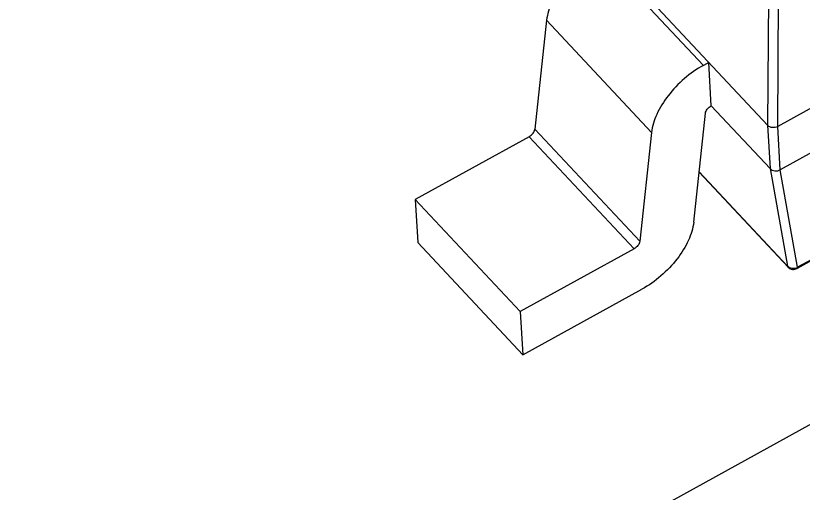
# Model space of a CAD drawing. Header units: millimetres. Extents: x 1514 to 2054, y 119 to 530.
# Drawn here: x 1774.592 to 1776.727, y 321.929 to 323.224 of the extents above; entities that cross this region are included whole.
import ezdxf

# ---------------------------------------------------------------- set-up
doc = ezdxf.new("R2010")
doc.units = ezdxf.units.MM
doc.header["$LTSCALE"] = 30.734
doc.layers.get('0').update_dxf_attribs({"linetype": 'CONTINUOUS'})

msp = doc.modelspace()

# ---------------------------------------------------------------- linework, layer by layer
at = {"color": 7}
for p, q in [((1771.2776, 319.1064), (1813.4233, 342.2984)), ((1776.63, 322.9272), (1774.9456, 324.7278)), ((1778.0213, 323.6744), (1776.6578, 322.9241)), ((1778.0285, 323.5571), (1776.6645, 322.8065)), ((1776.1715, 323.3936), (1776.456, 323.0895)), ((1776.6333, 323.3622), (1776.6302, 322.927)), ((1776.6575, 322.924), (1776.6606, 323.3592)), ((1776.0311, 323.212), (1775.9993, 322.9164)), ((1776.0311, 323.212), (1776.3156, 322.9078)), ((1777.9093, 323.1986), (1776.7099, 322.5386)), ((1777.911, 323.2019), (1776.7116, 322.5419)), ((1776.4706, 323.0975), (1776.4561, 323.0896)), ((1776.4776, 322.9801), (1776.4706, 323.0975)), ((1776.6371, 322.8096), (1776.4776, 322.9801)), ((1776.4299, 322.6642), (1776.4617, 322.9599)), ((1776.63, 322.9272), (1776.6369, 322.8098)), ((1775.9993, 322.9164), (1776.2838, 322.6123)), ((1776.3156, 322.9078), (1776.2838, 322.6123)), ((1776.6647, 322.8067), (1776.6578, 322.9241)), ((1775.9837, 322.8962), (1775.6747, 322.7262)), ((1776.2682, 322.5921), (1775.9837, 322.8962)), ((1776.6857, 322.5425), (1776.4445, 322.8003)), ((1776.6843, 322.545), (1776.4446, 322.8012)), ((1776.6371, 322.8096), (1776.6843, 322.545)), ((1776.7116, 322.5419), (1776.6645, 322.8065)), ((1775.6747, 322.7262), (1775.6817, 322.6088)), ((1775.6747, 322.7262), (1775.9593, 322.4221)), ((1775.6817, 322.6088), (1775.9662, 322.3046)), ((1776.2682, 322.5921), (1775.9593, 322.4221)), ((1776.6857, 322.5425), (1776.6843, 322.545)), ((1775.9662, 322.3046), (1776.2895, 322.4826)), ((1775.9593, 322.4221), (1775.9662, 322.3046))]:
    msp.add_line(p, q, dxfattribs=at)
for centre, radius, start, end in [((1776.7004, 322.5563), 0.0202, 223.1642, 241.9213), ((1776.7003, 322.5561), 0.02, 241.994, 280.4542), ((1776.7003, 322.5563), 0.0201, 280.5205, 298.7569), ((1776.6995, 322.5607), 0.0224, 283.3562, 295.6427), ((1776.6999, 322.5599), 0.0215, 295.6253, 303.1933)]:
    msp.add_arc(centre, radius, start, end, dxfattribs=at)
for points, knots in [([(1776.1716, 323.3937), (1776.1533, 323.3836), (1776.1186, 323.3591), (1776.0755, 323.3139), (1776.0444, 323.2645), (1776.0329, 323.2288), (1776.0311, 323.212)], [0, 0, 0, 0, 0.264721, 0.534319, 0.785492, 1, 1, 1, 1]), ([(1776.4561, 323.0896), (1776.4378, 323.0795), (1776.4031, 323.0549), (1776.36, 323.0098), (1776.3289, 322.9604), (1776.3174, 322.9247), (1776.3156, 322.9078)], [0, 0, 0, 0, 0.264754, 0.53435, 0.785497, 1, 1, 1, 1]), ([(1776.4617, 322.9599), (1776.4619, 322.9618), (1776.4632, 322.9658), (1776.4667, 322.9713), (1776.4716, 322.9763), (1776.4755, 322.979), (1776.4776, 322.9801)], [0, 0, 0, 0, 0.21525, 0.46685, 0.736174, 1, 1, 1, 1]), ([(1776.6302, 322.927), (1776.6316, 322.9255), (1776.6359, 322.9232), (1776.6429, 322.9214), (1776.6504, 322.9216), (1776.6554, 322.9228), (1776.6575, 322.924)], [0, 0, 0, 0, 0.226347, 0.480452, 0.745383, 1, 1, 1, 1]), ([(1775.9837, 322.8962), (1775.9878, 322.8985), (1775.9931, 322.9032), (1775.9978, 322.9106), (1775.9991, 322.9145), (1775.9993, 322.9164)], [0, 0, 0, 0, 0.533095, 0.784933, 1, 1, 1, 1]), ([(1776.6369, 322.8098), (1776.6385, 322.8081), (1776.6425, 322.805), (1776.6498, 322.803), (1776.6577, 322.8033), (1776.6625, 322.8054), (1776.6647, 322.8067)], [0, 0, 0, 0, 0.234941, 0.485982, 0.74501, 1, 1, 1, 1]), ([(1776.4299, 322.6642), (1776.4281, 322.6473), (1776.4165, 322.6117), (1776.3855, 322.5623), (1776.3425, 322.5172), (1776.3078, 322.4926), (1776.2895, 322.4826)], [0, 0, 0, 0, 0.214546, 0.465598, 0.735208, 1, 1, 1, 1]), ([(1776.2838, 322.6123), (1776.2836, 322.6104), (1776.2823, 322.6064), (1776.2777, 322.599), (1776.2723, 322.5943), (1776.2682, 322.5921)], [0, 0, 0, 0, 0.215067, 0.466905, 1, 1, 1, 1]), ([(1776.6899, 322.5406), (1776.6893, 322.5408), (1776.6873, 322.542), (1776.6854, 322.5436), (1776.6843, 322.545)], [0, 0, 0, 0, 0.255316, 1, 1, 1, 1]), ([(1776.7047, 322.5389), (1776.7022, 322.5383), (1776.697, 322.538), (1776.6921, 322.5394), (1776.6899, 322.5406)], [0, 0, 0, 0, 0.506105, 1, 1, 1, 1]), ([(1776.7116, 322.5419), (1776.7116, 322.5415), (1776.7114, 322.5403), (1776.7107, 322.539), (1776.7099, 322.5386)], [0, 0, 0, 0, 0.305015, 1, 1, 1, 1])]:
    msp.add_open_spline(points, degree=3, knots=knots, dxfattribs=at)

doc.saveas('drawing.dxf')
